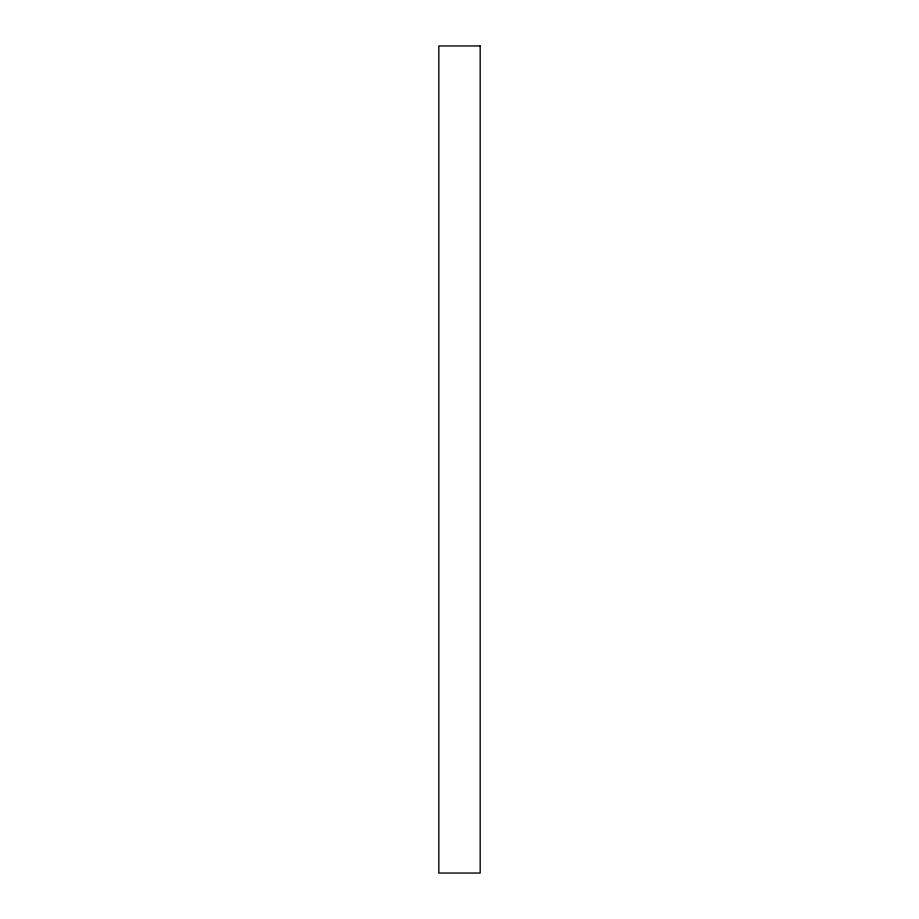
<?xml version="1.0" encoding="UTF-8"?>
<svg xmlns="http://www.w3.org/2000/svg" width="919" height="919" viewBox="0 0 919 919"><rect width="100%" height="100%" fill="white"/><g stroke="black" fill="none" stroke-linecap="round" stroke-linejoin="round"><path stroke-width="1.38" d="M480.177 45.95L438.822 45.95L438.822 873.05L480.177 873.05L480.177 45.95"/></g></svg>
